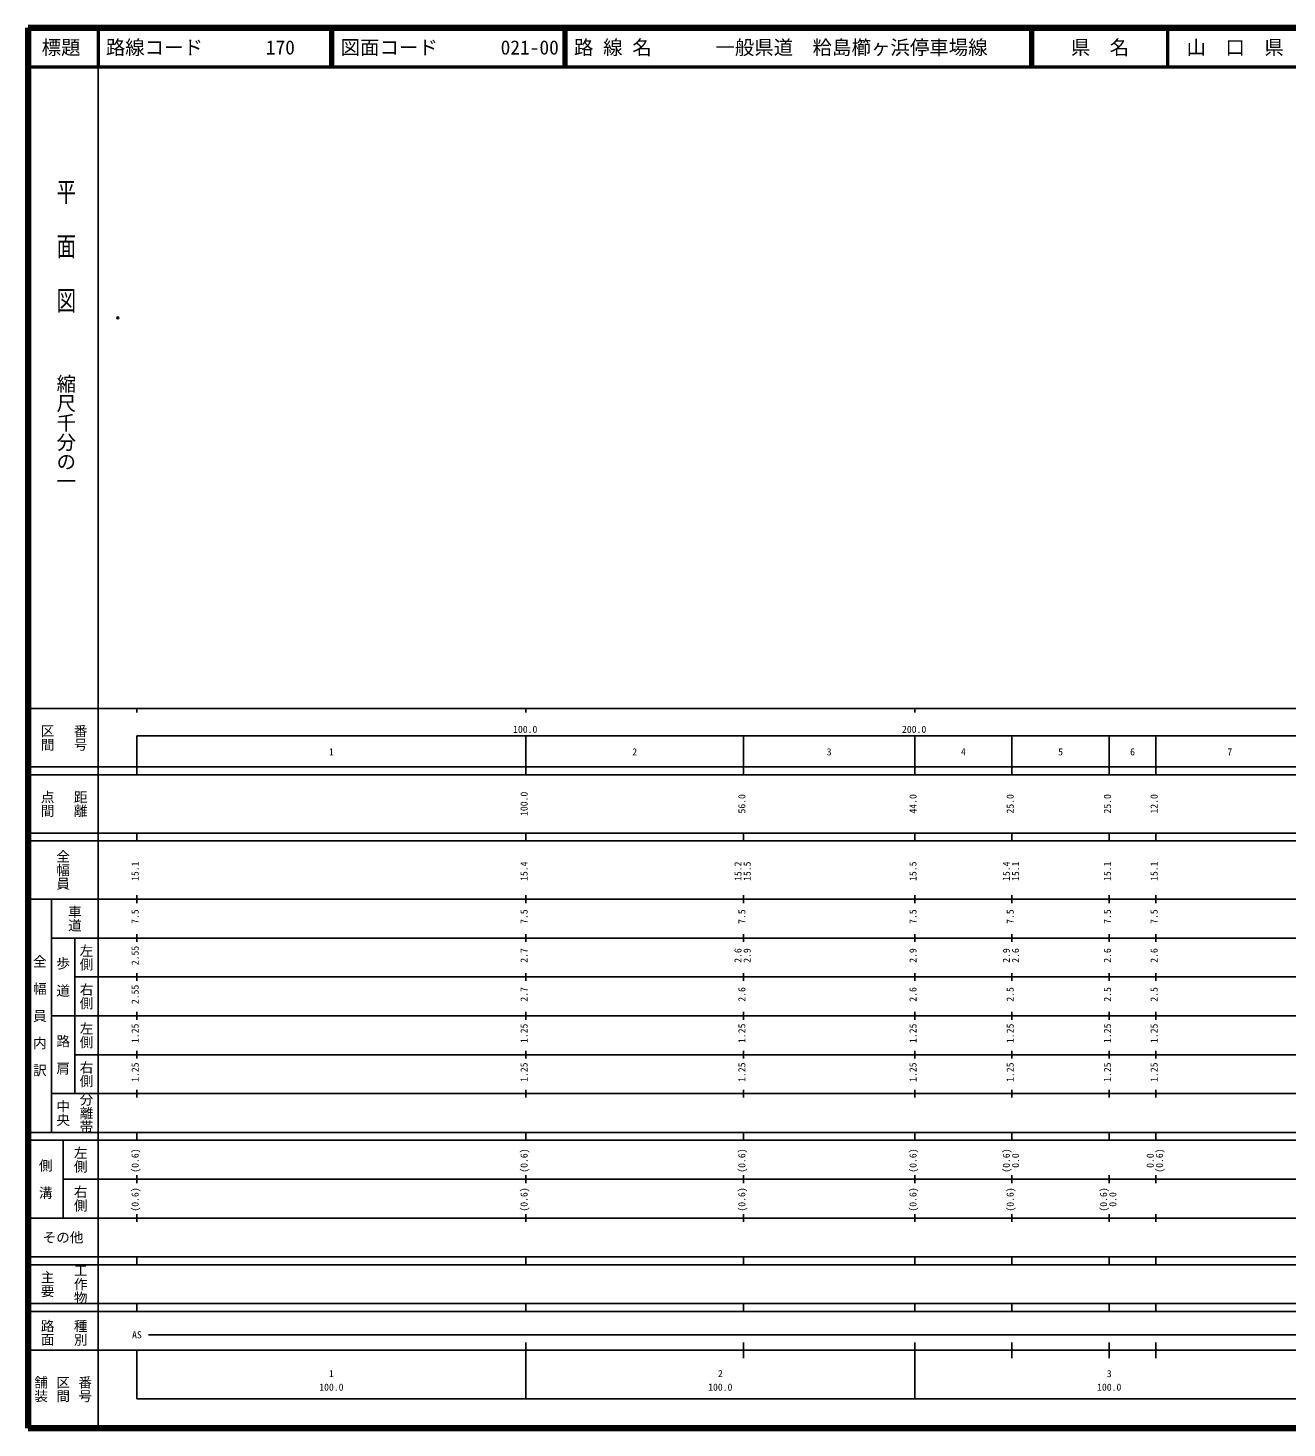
# Model space of a CAD drawing. Units: millimetres on the paper. Extents: x 40 to 680, y 20 to 380.
# Drawn here: x 40 to 363.7, y 20 to 380 of the extents above; entities that cross this region are included whole.
import ezdxf
from ezdxf.enums import TextEntityAlignment as Align

# ---------------------------------------------------------------- set-up
doc = ezdxf.new("R2010")
doc.units = ezdxf.units.MM
doc.header["$PDMODE"] = 32
doc.header["$PDSIZE"] = 0.5
doc.layers.add('M-OTRS', color=6, linetype='Continuous')
doc.layers.add('M-TTL-TXT', color=7, linetype='Continuous')
for name, color, linetype, lineweight in [('M-TTL', 2, 'Continuous', 140), ('M-TTL-BAND', 7, 'Continuous', 25), ('M-TTL-LINE', 7, 'Continuous', 50)]:
    doc.layers.add(name, color=color, linetype=linetype, lineweight=lineweight)
doc.styles.add('@ＭＳ ゴシック', font='')
doc.styles.add('ＭＳ ゴシック', font='')
doc.styles.get('@ＭＳ ゴシック').set_extended_font_data('@MS Gothic')
doc.styles.get('ＭＳ ゴシック').set_extended_font_data('MS Gothic')

msp = doc.modelspace()

# ---------------------------------------------------------------- linework, layer by layer
at = {"layer": 'M-OTRS'}
msp.add_point((63.09, 305.472), dxfattribs=at)
at = {"layer": 'M-TTL'}
for p, q in [((40, 380), (40, 20)), ((680, 380), (40, 380)), ((40, 20), (680, 20))]:
    msp.add_line(p, q, dxfattribs=at)
at = {"layer": 'M-TTL-BAND'}
for p, q in [((58, 370), (58, 20)), ((40, 205), (579, 205)), ((68, 205), (68, 204)), ((168, 205), (168, 204)), ((268, 205), (268, 204)), ((68, 198), (579, 198)), ((68, 198), (68, 188)), ((168, 188), (168, 198)), ((224, 188), (224, 198)), ((268, 188), (268, 198)), ((293, 188), (293, 198)), ((318, 188), (318, 198)), ((330, 188), (330, 198)), ((40, 190), (579, 190)), ((40, 188), (579, 188)), ((40, 173), (579, 173)), ((68, 171), (68, 173)), ((168, 171), (168, 173)), ((224, 171), (224, 173)), ((268, 171), (268, 173)), ((293, 171), (293, 173)), ((318, 171), (318, 173)), ((330, 171), (330, 173)), ((40, 171), (579, 171)), ((40, 156), (579, 156)), ((46, 96), (46, 156)), ((68, 155), (68, 157)), ((168, 155), (168, 157)), ((224, 155), (224, 157)), ((268, 155), (268, 157)), ((293, 155), (293, 157)), ((318, 155), (318, 157)), ((330, 155), (330, 157)), ((46, 146), (579, 146)), ((52, 146), (52, 106)), ((68, 145), (68, 147)), ((168, 145), (168, 147)), ((224, 145), (224, 147)), ((268, 145), (268, 147)), ((293, 145), (293, 147)), ((318, 145), (318, 147)), ((330, 145), (330, 147)), ((68, 135), (68, 137)), ((168, 135), (168, 137)), ((224, 135), (224, 137)), ((268, 135), (268, 137)), ((293, 135), (293, 137)), ((318, 135), (318, 137)), ((330, 135), (330, 137)), ((52, 136), (579, 136)), ((46, 126), (579, 126)), ((68, 125), (68, 127)), ((168, 125), (168, 127)), ((224, 125), (224, 127)), ((268, 125), (268, 127)), ((293, 125), (293, 127)), ((318, 125), (318, 127)), ((330, 125), (330, 127)), ((52, 116), (579, 116)), ((68, 115), (68, 117)), ((168, 115), (168, 117)), ((224, 115), (224, 117)), ((268, 115), (268, 117)), ((293, 115), (293, 117)), ((318, 115), (318, 117)), ((330, 115), (330, 117)), ((46, 106), (579, 106)), ((68, 105), (68, 107)), ((168, 105), (168, 107)), ((224, 105), (224, 107)), ((268, 105), (268, 107)), ((293, 105), (293, 107)), ((318, 105), (318, 107)), ((330, 105), (330, 107)), ((40, 96), (579, 96)), ((40, 94), (579, 94)), ((49, 94), (49, 74)), ((68, 94), (68, 96)), ((168, 94), (168, 96)), ((224, 94), (224, 96)), ((268, 94), (268, 96)), ((293, 94), (293, 96)), ((318, 94), (318, 96)), ((330, 94), (330, 96)), ((49, 84), (579, 84)), ((68, 83), (68, 85)), ((168, 83), (168, 85)), ((224, 83), (224, 85)), ((268, 83), (268, 85)), ((293, 83), (293, 85)), ((318, 83), (318, 85)), ((330, 83), (330, 85)), ((40, 74), (579, 74)), ((68, 73), (68, 75)), ((168, 73), (168, 75)), ((224, 73), (224, 75)), ((268, 73), (268, 75)), ((293, 73), (293, 75)), ((318, 73), (318, 75)), ((330, 73), (330, 75)), ((40, 64), (579, 64)), ((40, 62), (579, 62)), ((68, 62), (68, 64)), ((168, 62), (168, 64)), ((224, 62), (224, 64)), ((268, 62), (268, 64)), ((293, 62), (293, 64)), ((318, 62), (318, 64)), ((330, 62), (330, 64)), ((40, 52), (579, 52)), ((68, 50), (68, 52)), ((168, 50), (168, 52)), ((224, 50), (224, 52)), ((268, 50), (268, 52)), ((293, 50), (293, 52)), ((318, 50), (318, 52)), ((330, 50), (330, 52)), ((40, 50), (579, 50)), ((71, 44), (565, 44)), ((40, 40), (579, 40)), ((68, 40), (68, 27.5)), ((168, 27.5), (168, 42)), ((224, 38), (224, 42)), ((268, 27.5), (268, 42)), ((293, 38), (293, 42)), ((318, 38), (318, 42)), ((330, 38), (330, 42)), ((68, 27.5), (579, 27.5))]:
    msp.add_line(p, q, dxfattribs=at)
at = {"layer": 'M-TTL-LINE'}
for p, q in [((58, 380), (58, 370)), ((117.75, 380), (117.75, 370)), ((118.25, 380), (118.25, 370)), ((177.75, 380), (177.75, 370)), ((178.25, 380), (178.25, 370)), ((297.75, 380), (297.75, 370)), ((298.25, 380), (298.25, 370)), ((333, 380), (333, 370)), ((40, 370), (680, 370))]:
    msp.add_line(p, q, dxfattribs=at)

# ---------------------------------------------------------------- texts
at = {"layer": 'M-TTL-BAND', "style": '@ＭＳ ゴシック', "width": 1.4}
msp.add_text('平  面  図', height=3.666, rotation=270, dxfattribs=at).set_placement((49.777, 306.475), align=Align.MIDDLE_RIGHT)
at = {"layer": 'M-TTL-BAND', "style": '@ＭＳ ゴシック'}
msp.add_text('縮尺千分の一', height=3.666, rotation=270, dxfattribs=at).set_placement((49.777, 261.03), align=Align.MIDDLE_RIGHT)
for s, p in [('区間', (45, 197.5)), ('番号', (53.5, 197.5)), ('点間', (45, 180.5)), ('距離', (53.5, 180.5)), ('全幅員', (49, 163.5)), ('車道', (52, 151)), ('左側', (55, 141)), ('全\u3000幅\u3000員\u3000内\u3000訳', (43, 126)), ('歩\u3000道', (49, 136)), ('右側', (55, 131)), ('左側', (55, 121)), ('路\u3000肩', (49, 116)), ('右側', (55, 111)), ('分離帯', (55, 101)), ('中央', (49, 101)), ('左側', (53.5, 89)), ('側\u3000溝', (44.5, 84)), ('右側', (53.5, 79)), ('工作物', (53.5, 57)), ('主要', (45, 57)), ('路面', (45, 44.5)), ('種別', (53.5, 44.5)), ('舗装', (43.333, 30)), ('区間', (49, 30)), ('番号', (54.667, 30))]:
    msp.add_text(s, height=2.566, rotation=270, dxfattribs=at).set_placement(p, align=Align.MIDDLE_CENTER)
at = {"layer": 'M-TTL-BAND', "style": 'ＭＳ ゴシック'}
for s, p in [('100.0', (167.844, 198.195)), ('200.0', (267.844, 198.195)), ('1', (118, 192.405)), ('2', (196, 192.405)), ('3', (246, 192.405)), ('4', (280.5, 192.405)), ('5', (305.5, 192.405)), ('6', (324, 192.405)), ('7', (349, 192.405)), ('AS', (68, 42.5)), ('1', (118, 32.523)), ('2', (218, 32.523)), ('3', (318, 32.523)), ('100.0', (118, 29.033)), ('100.0', (218, 29.033)), ('100.0', (318, 29.033))]:
    msp.add_text(s, height=1.833, dxfattribs=at).set_placement(p, align=Align.BOTTOM_CENTER)
for s, p in [('100.0', (169, 180.5)), ('56.0', (225, 180.5)), ('44.0', (269, 180.5)), ('25.0', (294, 180.5)), ('25.0', (319, 180.5)), ('12.0', (331, 180.5)), ('15.1', (69, 163.174)), ('15.4', (169, 163.174)), ('15.2', (224, 163.174)), ('15.5', (226.37, 163.174)), ('15.5', (269, 163.174)), ('15.4', (293, 163.174)), ('15.1', (295.37, 163.174)), ('15.1', (319, 163.174)), ('15.1', (331, 163.174)), ('7.5', (69, 151.5)), ('7.5', (169, 151.5)), ('7.5', (225, 151.5)), ('7.5', (269, 151.5)), ('7.5', (294, 151.5)), ('7.5', (319, 151.5)), ('7.5', (331, 151.5)), ('2.55', (69, 141.5)), ('2.7', (169, 141.5)), ('2.6', (224, 141.5)), ('2.9', (226.37, 141.5)), ('2.9', (269, 141.5)), ('2.9', (293, 141.5)), ('2.6', (295.37, 141.5)), ('2.6', (319, 141.5)), ('2.6', (331, 141.5)), ('2.55', (69, 131.5)), ('2.7', (169, 131.5)), ('2.6', (225, 131.5)), ('2.6', (269, 131.5)), ('2.5', (294, 131.5)), ('2.5', (319, 131.5)), ('2.5', (331, 131.5)), ('1.25', (69, 121.5)), ('1.25', (169, 121.5)), ('1.25', (225, 121.5)), ('1.25', (269, 121.5)), ('1.25', (294, 121.5)), ('1.25', (319, 121.5)), ('1.25', (331, 121.5)), ('1.25', (69, 111.5)), ('1.25', (169, 111.5)), ('1.25', (225, 111.5)), ('1.25', (269, 111.5)), ('1.25', (294, 111.5)), ('1.25', (319, 111.5)), ('1.25', (331, 111.5)), ('(0.6)', (69, 88.764)), ('(0.6)', (169, 88.764)), ('(0.6)', (225, 88.764)), ('(0.6)', (269, 88.764)), ('(0.6)', (293, 88.764)), ('0.0', (295.37, 88.764)), ('0.0', (330, 88.764)), ('(0.6)', (332.37, 88.764)), ('(0.6)', (69, 78.764)), ('(0.6)', (169, 78.764)), ('(0.6)', (225, 78.764)), ('(0.6)', (269, 78.764)), ('(0.6)', (294, 78.764)), ('(0.6)', (318, 78.764)), ('0.0', (320.37, 78.764))]:
    msp.add_text(s, height=1.833, rotation=90, dxfattribs=at).set_placement(p, align=Align.BOTTOM_CENTER)
msp.add_text('その他', height=2.566, dxfattribs=at).set_placement((49, 69), align=Align.MIDDLE_CENTER)
at = {"layer": 'M-TTL-TXT', "style": 'ＭＳ ゴシック'}
for s, p in [('標題', (48.5, 375)), ('県\u3000名', (315.625, 375)), ('山\u3000口\u3000県', (350.375, 375))]:
    msp.add_text(s, height=3.666, dxfattribs=at).set_placement(p, align=Align.MIDDLE_CENTER)
for s, p in [('路線コード', (60, 375)), ('170', (101.142, 375)), ('図面コード', (120.38, 375)), ('021-00', (161.521, 375)), ('路 線 名', (180.38, 375)), ('一般県道\u3000粭島櫛ヶ浜停車場線', (216.734, 375))]:
    msp.add_text(s, height=3.666, dxfattribs=at).set_placement(p, align=Align.MIDDLE_LEFT)

doc.saveas('drawing.dxf')
